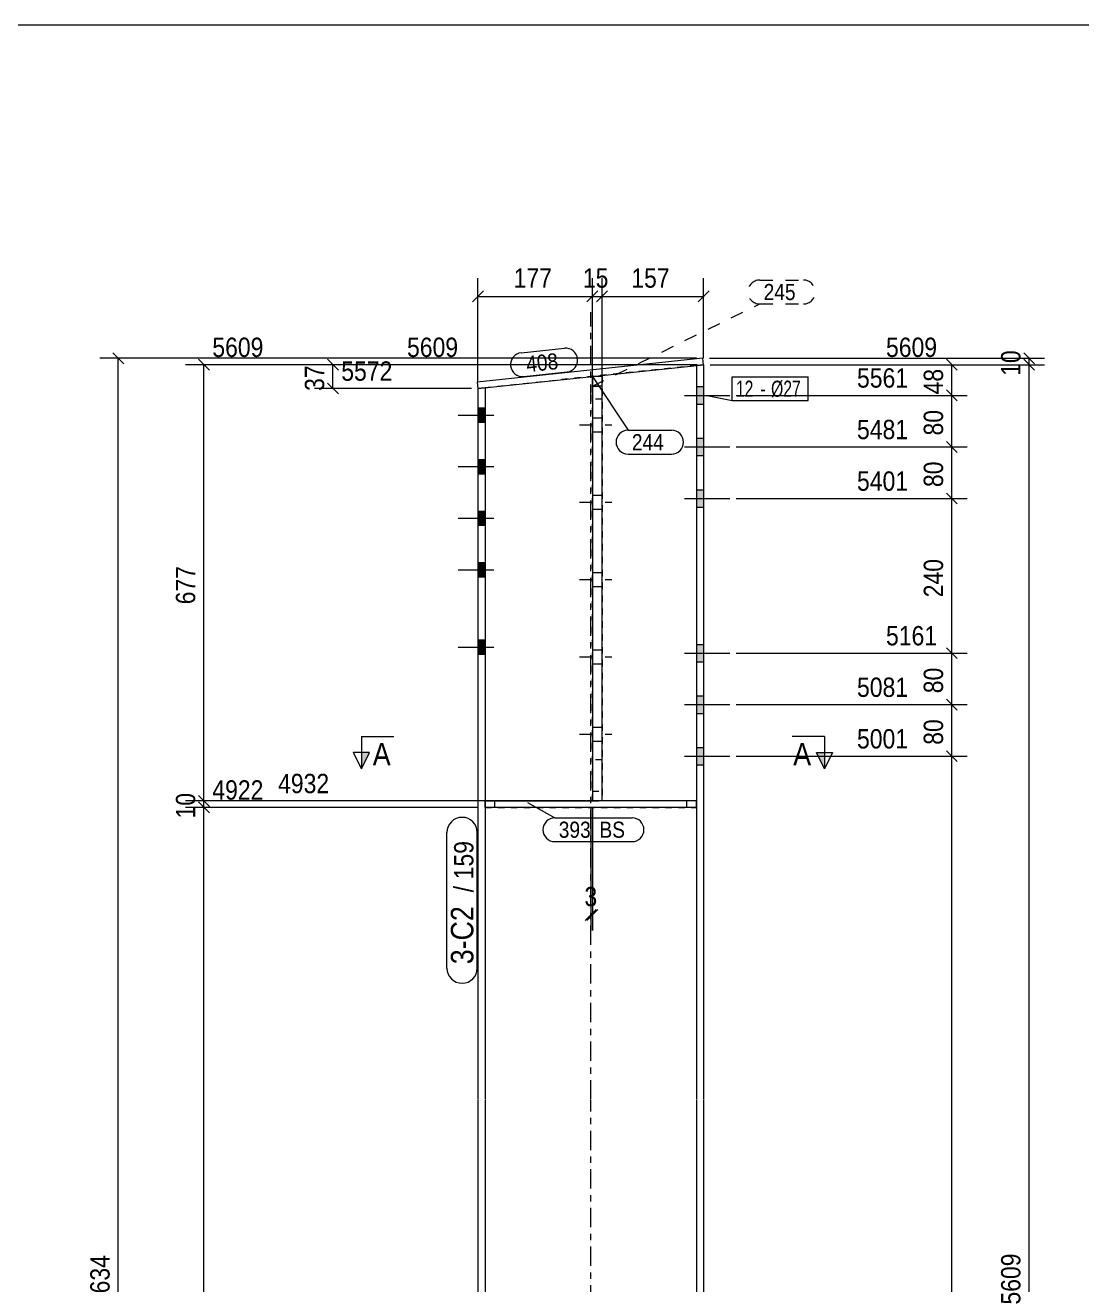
# Model space of a CAD drawing. Header units: millimetres. Extents: x 2 to 579, y 1 to 405.
# Drawn here: x 168.9 to 332.8, y 209.5 to 405 of the extents above; entities that cross this region are included whole.
import ezdxf

# ---------------------------------------------------------------- set-up
doc = ezdxf.new("R2010")
doc.units = ezdxf.units.MM
for name, pattern in [('XKITLINE00', [0]), ('XKITLINE01', [4, 1, -1, 1, -1]), ('XKITLINE02', [4, 2, -2]), ('XKITLINE03', [6, 3, -1, 1, -1])]:
    doc.linetypes.add(name, pattern=pattern)
for name, color, linetype, lineweight in [('Bolt', 3, 'Continuous', 0), ('BoltMark', 7, 'Continuous', 0), ('Dimensions', 7, 'Continuous', 0), ('DrawingSheet', 5, 'Continuous', 0), ('Part', 2, 'Continuous', 0), ('PartMark', 7, 'Continuous', 0), ('Section', 6, 'Continuous', 0)]:
    doc.layers.add(name, color=color, linetype=linetype, lineweight=lineweight)
doc.styles.add('ARIAL', font='ARIAL.TTF')
doc.styles.add('ARIAL_NARROW', font='ARIALN.TTF')

# ---------------------------------------------------------------- blocks, each defined once
blk = doc.blocks.new('*A4')
at = {"layer": 'Bolt'}
for points in [[(274.12, 346.2), (273.02, 346.2), (273.02, 348.9), (274.12, 348.9)], [(274.12, 346.2), (273.02, 346.2), (273.02, 348.9), (274.12, 348.9)], [(274.12, 338.2), (273.02, 338.2), (273.02, 340.9), (274.12, 340.9)], [(274.12, 338.2), (273.02, 338.2), (273.02, 340.9), (274.12, 340.9)], [(274.12, 330.2), (273.02, 330.2), (273.02, 332.9), (274.12, 332.9)], [(274.12, 330.2), (273.02, 330.2), (273.02, 332.9), (274.12, 332.9)], [(274.12, 306.2), (273.02, 306.2), (273.02, 308.9), (274.12, 308.9)], [(274.12, 306.2), (273.02, 306.2), (273.02, 308.9), (274.12, 308.9)], [(274.12, 298.2), (273.02, 298.2), (273.02, 300.9), (274.12, 300.9)], [(274.12, 298.2), (273.02, 298.2), (273.02, 300.9), (274.12, 300.9)], [(274.12, 290.2), (273.02, 290.2), (273.02, 292.9), (274.12, 292.9)], [(274.12, 290.2), (273.02, 290.2), (273.02, 292.9), (274.12, 292.9)]]:
    blk.add_hatch(color=3, dxfattribs=at).paths.add_polyline_path(points, flags=17)
at = {"layer": 'Bolt', "color": 3, "linetype": 'XKITLINE00', "lineweight": 0}
for p, q in [((273.02, 348.9), (274.12, 348.9)), ((273.02, 348.9), (274.12, 348.9)), ((271.17, 347.55), (278.17, 347.55)), ((271.17, 347.55), (278.17, 347.55)), ((273.02, 346.2), (274.12, 346.2)), ((273.02, 346.2), (274.12, 346.2)), ((273.02, 340.9), (274.12, 340.9)), ((273.02, 340.9), (274.12, 340.9)), ((271.17, 339.55), (278.17, 339.55)), ((271.17, 339.55), (278.17, 339.55)), ((273.02, 338.2), (274.12, 338.2)), ((273.02, 338.2), (274.12, 338.2)), ((273.02, 332.9), (274.12, 332.9)), ((273.02, 332.9), (274.12, 332.9)), ((271.17, 331.55), (278.17, 331.55)), ((271.17, 331.55), (278.17, 331.55)), ((273.02, 330.2), (274.12, 330.2)), ((273.02, 330.2), (274.12, 330.2)), ((273.02, 308.9), (274.12, 308.9)), ((273.02, 308.9), (274.12, 308.9)), ((271.17, 307.55), (278.17, 307.55)), ((271.17, 307.55), (278.17, 307.55)), ((273.02, 306.2), (274.12, 306.2)), ((273.02, 306.2), (274.12, 306.2)), ((271.17, 299.55), (278.17, 299.55)), ((271.17, 299.55), (278.17, 299.55)), ((273.02, 300.9), (274.12, 300.9)), ((273.02, 300.9), (274.12, 300.9)), ((273.02, 298.2), (274.12, 298.2)), ((273.02, 298.2), (274.12, 298.2)), ((271.17, 291.55), (278.17, 291.55)), ((271.17, 291.55), (278.17, 291.55)), ((273.02, 292.9), (274.12, 292.9)), ((273.02, 292.9), (274.12, 292.9)), ((273.02, 290.2), (274.12, 290.2)), ((273.02, 290.2), (274.12, 290.2))]:
    blk.add_line(p, q, dxfattribs=at)
blk = doc.blocks.new('*A6')
at = {"layer": 'Bolt'}
for points in [[(240.22, 343.34), (239.12, 343.34), (239.12, 345.54), (240.22, 345.54)], [(240.22, 343.34), (239.12, 343.34), (239.12, 345.54), (240.22, 345.54)], [(240.22, 335.34), (239.12, 335.34), (239.12, 337.54), (240.22, 337.54)], [(240.22, 335.34), (239.12, 335.34), (239.12, 337.54), (240.22, 337.54)], [(240.22, 327.34), (239.12, 327.34), (239.12, 329.54), (240.22, 329.54)], [(240.22, 327.34), (239.12, 327.34), (239.12, 329.54), (240.22, 329.54)], [(240.22, 319.34), (239.12, 319.34), (239.12, 321.54), (240.22, 321.54)], [(240.22, 319.34), (239.12, 319.34), (239.12, 321.54), (240.22, 321.54)], [(240.22, 307.34), (239.12, 307.34), (239.12, 309.54), (240.22, 309.54)], [(240.22, 307.34), (239.12, 307.34), (239.12, 309.54), (240.22, 309.54)]]:
    blk.add_hatch(color=3, dxfattribs=at).paths.add_polyline_path(points, flags=17)
at = {"layer": 'Bolt', "color": 3, "linetype": 'XKITLINE00', "lineweight": 0}
for p, q in [((241.57, 344.44), (236.07, 344.44)), ((241.57, 344.44), (236.07, 344.44)), ((240.22, 345.54), (239.12, 345.54)), ((240.22, 345.54), (239.12, 345.54)), ((240.22, 343.34), (239.12, 343.34)), ((240.22, 343.34), (239.12, 343.34)), ((241.57, 336.44), (236.07, 336.44)), ((241.57, 336.44), (236.07, 336.44)), ((240.22, 337.54), (239.12, 337.54)), ((240.22, 337.54), (239.12, 337.54)), ((240.22, 335.34), (239.12, 335.34)), ((240.22, 335.34), (239.12, 335.34)), ((241.57, 328.44), (236.07, 328.44)), ((241.57, 328.44), (236.07, 328.44)), ((240.22, 329.54), (239.12, 329.54)), ((240.22, 329.54), (239.12, 329.54)), ((240.22, 327.34), (239.12, 327.34)), ((240.22, 327.34), (239.12, 327.34)), ((240.22, 321.54), (239.12, 321.54)), ((240.22, 321.54), (239.12, 321.54)), ((241.57, 320.44), (236.07, 320.44)), ((241.57, 320.44), (236.07, 320.44)), ((240.22, 319.34), (239.12, 319.34)), ((240.22, 319.34), (239.12, 319.34)), ((240.22, 309.54), (239.12, 309.54)), ((240.22, 309.54), (239.12, 309.54)), ((241.57, 308.44), (236.07, 308.44)), ((241.57, 308.44), (236.07, 308.44)), ((240.22, 307.34), (239.12, 307.34)), ((240.22, 307.34), (239.12, 307.34))]:
    blk.add_line(p, q, dxfattribs=at)
blk = doc.blocks.new('*A8')
at = {"layer": 'Bolt', "color": 3, "linetype": 'XKITLINE02', "lineweight": 0}
for p, q in [((256.87, 344.07), (258.37, 344.07)), ((256.87, 344.07), (258.37, 344.07)), ((254.87, 342.97), (259.87, 342.97)), ((254.87, 342.97), (259.87, 342.97)), ((256.87, 341.87), (258.37, 341.87)), ((256.87, 341.87), (258.37, 341.87)), ((254.87, 330.97), (259.87, 330.97)), ((254.87, 330.97), (259.87, 330.97)), ((256.87, 332.07), (258.37, 332.07)), ((256.87, 332.07), (258.37, 332.07)), ((256.87, 329.87), (258.37, 329.87)), ((256.87, 329.87), (258.37, 329.87)), ((254.87, 318.97), (259.87, 318.97)), ((254.87, 318.97), (259.87, 318.97)), ((256.87, 320.07), (258.37, 320.07)), ((256.87, 320.07), (258.37, 320.07)), ((256.87, 317.87), (258.37, 317.87)), ((256.87, 317.87), (258.37, 317.87)), ((254.87, 306.97), (259.87, 306.97)), ((254.87, 306.97), (259.87, 306.97)), ((256.87, 308.07), (258.37, 308.07)), ((256.87, 308.07), (258.37, 308.07)), ((256.87, 305.87), (258.37, 305.87)), ((256.87, 305.87), (258.37, 305.87)), ((256.87, 296.07), (258.37, 296.07)), ((256.87, 296.07), (258.37, 296.07)), ((254.87, 294.97), (259.87, 294.97)), ((254.87, 294.97), (259.87, 294.97)), ((256.87, 293.87), (258.37, 293.87)), ((256.87, 293.87), (258.37, 293.87))]:
    blk.add_line(p, q, dxfattribs=at)
blk = doc.blocks.new('*A9')
at = {"layer": 'Part', "color": 7, "linetype": 'XKITLINE03', "lineweight": 0}
for p, q in [((256.62, 238.25), (256.62, 360.46)), ((256.62, 116.43), (256.62, 238.15))]:
    blk.add_line(p, q, dxfattribs=at)
at = {"layer": 'Part', "color": 7, "linetype": 'XKITLINE01', "lineweight": 0}
blk.add_line((273.02, 352.19), (240.22, 348.73), dxfattribs=at)
at = {"layer": 'Part', "color": 2, "linetype": 'XKITLINE00', "lineweight": 0}
for p, q in [((274.12, 352.31), (273.02, 352.19)), ((273.02, 352.19), (273.02, 238.25)), ((274.12, 352.31), (274.12, 238.25)), ((240.22, 348.73), (239.12, 348.62)), ((239.12, 348.62), (239.12, 238.25)), ((240.22, 348.73), (240.22, 238.25)), ((239.12, 238.15), (239.12, 116.43)), ((240.22, 238.15), (240.22, 116.43)), ((273.02, 238.15), (273.02, 116.43)), ((274.12, 238.15), (274.12, 116.43))]:
    blk.add_line(p, q, dxfattribs=at)
blk = doc.blocks.new('*A10')
at = {"layer": 'Part', "color": 2, "linetype": 'XKITLINE00', "lineweight": 0}
for p, q in [((240.22, 284.61), (256.87, 284.61)), ((273.02, 283.61), (240.22, 283.61)), ((273.02, 284.61), (258.37, 284.61))]:
    blk.add_line(p, q, dxfattribs=at)
at = {"layer": 'Part', "color": 7, "linetype": 'XKITLINE01', "lineweight": 0}
for p, q in [((240.22, 283.61), (240.22, 284.61)), ((241.72, 283.61), (241.72, 284.61)), ((256.87, 284.61), (258.37, 284.61)), ((271.52, 283.61), (271.52, 284.61)), ((273.02, 284.61), (273.02, 283.61))]:
    blk.add_line(p, q, dxfattribs=at)
blk = doc.blocks.new('*A11')
at = {"layer": 'Part', "color": 7, "linetype": 'XKITLINE01', "lineweight": 0}
for p, q in [((273.02, 284.61), (240.22, 284.61)), ((240.22, 283.61), (240.22, 284.61)), ((240.22, 283.61), (273.02, 283.61)), ((241.72, 283.61), (241.72, 284.61)), ((271.52, 283.61), (271.52, 284.61)), ((273.02, 283.61), (273.02, 284.61))]:
    blk.add_line(p, q, dxfattribs=at)
blk = doc.blocks.new('*A12')
at = {"layer": 'Part', "color": 2, "linetype": 'XKITLINE00', "lineweight": 0}
for p, q in [((274.02, 353.3), (239.02, 349.61)), ((239.12, 348.62), (274.12, 352.31)), ((274.12, 352.31), (274.02, 353.3)), ((239.02, 349.61), (239.12, 348.62))]:
    blk.add_line(p, q, dxfattribs=at)
blk = doc.blocks.new('*A14')
at = {"layer": 'Part', "color": 2, "linetype": 'XKITLINE00', "lineweight": 0}
for p, q in [((256.87, 350.49), (256.87, 284.61)), ((258.37, 350.49), (256.87, 350.49)), ((258.37, 284.61), (258.37, 350.49)), ((258.37, 284.61), (256.87, 284.61))]:
    blk.add_line(p, q, dxfattribs=at)
at = {"layer": 'Part', "color": 7, "linetype": 'XKITLINE01', "lineweight": 0}
for p, q in [((256.87, 348.99), (258.37, 348.99)), ((256.87, 286.11), (258.37, 286.11))]:
    blk.add_line(p, q, dxfattribs=at)
blk = doc.blocks.new('*A15')
at = {"layer": 'Part', "color": 7, "linetype": 'XKITLINE01', "lineweight": 0}
for p, q in [((256.87, 284.61), (256.87, 350.49)), ((258.37, 350.49), (256.87, 350.49)), ((258.37, 350.49), (258.37, 284.61)), ((258.37, 348.99), (256.87, 348.99)), ((258.37, 346.97), (256.87, 346.97)), ((258.37, 290.97), (256.87, 290.97)), ((256.87, 286.11), (258.37, 286.11)), ((258.37, 284.61), (256.87, 284.61))]:
    blk.add_line(p, q, dxfattribs=at)
blk = doc.blocks.new('*A33')
at = {"layer": 'DrawingSheet', "color": 5, "linetype": 'XKITLINE00', "lineweight": 0}
blk.add_line((579, 405), (5, 405), dxfattribs=at)
blk = doc.blocks.new('*A41')
at = {"layer": 'Dimensions', "color": 7, "linetype": 'XKITLINE00', "lineweight": 0}
for p, q in [((239.12, 349.62), (239.12, 365.76)), ((256.87, 347.97), (256.87, 365.76)), ((239.97, 363.76), (238.28, 362.06)), ((257.72, 363.76), (256.03, 362.06)), ((239.12, 362.91), (256.87, 362.91))]:
    blk.add_line(p, q, dxfattribs=at)
at = {"layer": 'Dimensions', "color": 3}
for p in [(239.12, 362.91), (256.87, 362.91)]:
    blk.add_point(p, dxfattribs=at)
at = {"layer": 'Dimensions', "color": 3, "style": 'ARIAL', "width": 0.85}
blk.add_text('177', height=3, dxfattribs=at).set_placement((244.66, 364.26))
blk = doc.blocks.new('*A42')
at = {"layer": 'Dimensions', "color": 7, "linetype": 'XKITLINE00', "lineweight": 0}
for p, q in [((256.87, 347.97), (256.87, 365.76)), ((258.37, 347.97), (258.37, 365.76)), ((257.72, 363.76), (256.03, 362.06)), ((259.22, 363.76), (257.53, 362.06)), ((256.87, 362.91), (258.37, 362.91))]:
    blk.add_line(p, q, dxfattribs=at)
at = {"layer": 'Dimensions', "color": 3}
for p in [(256.87, 362.91), (258.37, 362.91)]:
    blk.add_point(p, dxfattribs=at)
at = {"layer": 'Dimensions', "color": 3, "style": 'ARIAL', "width": 0.85}
blk.add_text('15', height=3, dxfattribs=at).set_placement((255.4, 364.26))
blk = doc.blocks.new('*A43')
at = {"layer": 'Dimensions', "color": 7, "linetype": 'XKITLINE00', "lineweight": 0}
for p, q in [((258.37, 347.97), (258.37, 365.76)), ((274.12, 353.31), (274.12, 365.76)), ((259.22, 363.76), (257.53, 362.06)), ((274.97, 363.76), (273.28, 362.06)), ((258.37, 362.91), (274.12, 362.91))]:
    blk.add_line(p, q, dxfattribs=at)
at = {"layer": 'Dimensions', "color": 3}
for p in [(258.37, 362.91), (274.12, 362.91)]:
    blk.add_point(p, dxfattribs=at)
at = {"layer": 'Dimensions', "color": 3, "style": 'ARIAL', "width": 0.85}
blk.add_text('157', height=3, dxfattribs=at).set_placement((262.91, 364.26))
blk = doc.blocks.new('*A44')
at = {"layer": 'Dimensions', "color": 7, "linetype": 'XKITLINE00', "lineweight": 0}
for p, q in [((182.49, 354.15), (184.18, 352.45)), ((273.02, 353.3), (180.49, 353.3)), ((183.34, 67.97), (183.34, 353.3))]:
    blk.add_line(p, q, dxfattribs=at)
at = {"layer": 'Dimensions', "color": 3}
blk.add_point((183.34, 353.3), dxfattribs=at)
at = {"layer": 'Dimensions', "color": 3, "style": 'ARIAL', "width": 0.85}
blk.add_text('5634', height=3, rotation=90.0002, dxfattribs=at).set_placement((181.99, 206.19))
blk = doc.blocks.new('*A46')
at = {"layer": 'Dimensions', "color": 7, "linetype": 'XKITLINE00', "lineweight": 0}
for p, q in [((275.12, 352.31), (327.02, 352.31)), ((323.78, 353.16), (325.47, 351.46)), ((324.62, 69.47), (324.62, 352.31))]:
    blk.add_line(p, q, dxfattribs=at)
at = {"layer": 'Dimensions', "color": 3}
blk.add_point((324.62, 352.31), dxfattribs=at)
at = {"layer": 'Dimensions', "color": 3, "style": 'ARIAL', "width": 0.85}
blk.add_text('5609', height=3, rotation=90.0002, dxfattribs=at).set_placement((323.27, 206.44))
blk = doc.blocks.new('*A47')
at = {"layer": 'Dimensions', "color": 7, "linetype": 'XKITLINE00', "lineweight": 0}
for p, q in [((323.78, 354.15), (325.47, 352.45)), ((275.02, 353.3), (327.02, 353.3)), ((275.12, 352.31), (327.02, 352.31)), ((323.78, 353.16), (325.47, 351.46)), ((324.62, 352.31), (324.62, 353.3))]:
    blk.add_line(p, q, dxfattribs=at)
at = {"layer": 'Dimensions', "color": 3}
for p in [(324.62, 353.3), (324.62, 352.31)]:
    blk.add_point(p, dxfattribs=at)
at = {"layer": 'Dimensions', "color": 3, "style": 'ARIAL', "width": 0.85}
blk.add_text('10', height=3, rotation=90.0002, dxfattribs=at).set_placement((323.27, 350.58))
blk = doc.blocks.new('*A48')
at = {"layer": 'Dimensions', "color": 7, "linetype": 'XKITLINE00', "lineweight": 0}
for p, q in [((239.22, 283.61), (193.77, 283.61)), ((195.78, 284.46), (197.47, 282.76)), ((196.62, 69.47), (196.62, 283.61))]:
    blk.add_line(p, q, dxfattribs=at)
at = {"layer": 'Dimensions', "color": 3}
blk.add_point((196.62, 283.61), dxfattribs=at)
at = {"layer": 'Dimensions', "color": 3, "style": 'ARIAL', "width": 0.85}
blk.add_text('4922', height=3, dxfattribs=at).set_placement((197.92, 284.81))
blk = doc.blocks.new('*A49')
at = {"layer": 'Dimensions', "color": 7, "linetype": 'XKITLINE00', "lineweight": 0}
for p, q in [((195.78, 285.46), (197.47, 283.76)), ((255.87, 284.61), (193.77, 284.61)), ((239.22, 283.61), (193.77, 283.61)), ((195.78, 284.46), (197.47, 282.76)), ((196.62, 283.61), (196.62, 284.61))]:
    blk.add_line(p, q, dxfattribs=at)
at = {"layer": 'Dimensions', "color": 3}
for p in [(196.62, 284.61), (196.62, 283.61)]:
    blk.add_point(p, dxfattribs=at)
at = {"layer": 'Dimensions', "color": 3, "style": 'ARIAL', "width": 0.85}
blk.add_text('4932', height=3, dxfattribs=at).set_placement((208.12, 285.81))
blk.add_text('10', height=3, rotation=90.0002, dxfattribs=at).set_placement((195.27, 281.88))
blk = doc.blocks.new('*A50')
at = {"layer": 'Dimensions', "color": 7, "linetype": 'XKITLINE00', "lineweight": 0}
for p, q in [((273.12, 352.31), (193.77, 352.31)), ((195.78, 353.16), (197.47, 351.46)), ((196.62, 284.61), (196.62, 352.31)), ((195.78, 285.46), (197.47, 283.76)), ((255.87, 284.61), (193.77, 284.61))]:
    blk.add_line(p, q, dxfattribs=at)
at = {"layer": 'Dimensions', "color": 3}
for p in [(196.62, 352.31), (196.62, 284.61)]:
    blk.add_point(p, dxfattribs=at)
at = {"layer": 'Dimensions', "color": 3, "style": 'ARIAL', "width": 0.85}
blk.add_text('5609', height=3, dxfattribs=at).set_placement((197.92, 353.51))
blk.add_text('677', height=3, rotation=90.0002, dxfattribs=at).set_placement((195.27, 315.12))
blk = doc.blocks.new('*A51')
at = {"layer": 'Dimensions', "color": 7, "linetype": 'XKITLINE00', "lineweight": 0}
for p, q in [((279.17, 291.55), (315.02, 291.55)), ((311.78, 292.39), (313.47, 290.7)), ((312.62, 69.47), (312.62, 291.55))]:
    blk.add_line(p, q, dxfattribs=at)
at = {"layer": 'Dimensions', "color": 3}
blk.add_point((312.62, 291.55), dxfattribs=at)
at = {"layer": 'Dimensions', "color": 3, "style": 'ARIAL', "width": 0.85}
blk.add_text('5001', height=3, dxfattribs=at).set_placement((297.92, 292.75))
blk = doc.blocks.new('*A52')
at = {"layer": 'Dimensions', "color": 7, "linetype": 'XKITLINE00', "lineweight": 0}
for p, q in [((279.17, 299.55), (315.02, 299.55)), ((311.78, 300.39), (313.47, 298.7)), ((312.62, 291.55), (312.62, 299.55)), ((279.17, 291.55), (315.02, 291.55)), ((311.78, 292.39), (313.47, 290.7))]:
    blk.add_line(p, q, dxfattribs=at)
at = {"layer": 'Dimensions', "color": 3}
for p in [(312.62, 299.55), (312.62, 291.55)]:
    blk.add_point(p, dxfattribs=at)
at = {"layer": 'Dimensions', "color": 3, "style": 'ARIAL', "width": 0.85}
blk.add_text('5081', height=3, dxfattribs=at).set_placement((297.92, 300.75))
blk.add_text('80', height=3, rotation=90.0002, dxfattribs=at).set_placement((311.27, 293.32))
blk = doc.blocks.new('*A53')
at = {"layer": 'Dimensions', "color": 7, "linetype": 'XKITLINE00', "lineweight": 0}
for p, q in [((279.17, 307.55), (315.02, 307.55)), ((311.78, 308.39), (313.47, 306.7)), ((312.62, 299.55), (312.62, 307.55)), ((279.17, 299.55), (315.02, 299.55)), ((311.78, 300.39), (313.47, 298.7))]:
    blk.add_line(p, q, dxfattribs=at)
at = {"layer": 'Dimensions', "color": 3}
for p in [(312.62, 307.55), (312.62, 299.55)]:
    blk.add_point(p, dxfattribs=at)
at = {"layer": 'Dimensions', "color": 3, "style": 'ARIAL', "width": 0.85}
blk.add_text('5161', height=3, dxfattribs=at).set_placement((302.42, 308.75))
blk.add_text('80', height=3, rotation=90.0002, dxfattribs=at).set_placement((311.27, 301.32))
blk = doc.blocks.new('*A54')
at = {"layer": 'Dimensions', "color": 7, "linetype": 'XKITLINE00', "lineweight": 0}
for p, q in [((311.78, 332.39), (313.47, 330.7)), ((279.17, 331.55), (315.02, 331.55)), ((312.62, 307.55), (312.62, 331.55)), ((279.17, 307.55), (315.02, 307.55)), ((311.78, 308.39), (313.47, 306.7))]:
    blk.add_line(p, q, dxfattribs=at)
at = {"layer": 'Dimensions', "color": 3}
for p in [(312.62, 331.55), (312.62, 307.55)]:
    blk.add_point(p, dxfattribs=at)
at = {"layer": 'Dimensions', "color": 3, "style": 'ARIAL', "width": 0.85}
blk.add_text('5401', height=3, dxfattribs=at).set_placement((297.92, 332.75))
blk.add_text('240', height=3, rotation=90.0002, dxfattribs=at).set_placement((311.27, 316.21))
blk = doc.blocks.new('*A55')
at = {"layer": 'Dimensions', "color": 7, "linetype": 'XKITLINE00', "lineweight": 0}
for p, q in [((311.78, 340.39), (313.47, 338.7)), ((279.17, 339.55), (315.02, 339.55)), ((312.62, 331.55), (312.62, 339.55)), ((311.78, 332.39), (313.47, 330.7)), ((279.17, 331.55), (315.02, 331.55))]:
    blk.add_line(p, q, dxfattribs=at)
at = {"layer": 'Dimensions', "color": 3}
for p in [(312.62, 339.55), (312.62, 331.55)]:
    blk.add_point(p, dxfattribs=at)
at = {"layer": 'Dimensions', "color": 3, "style": 'ARIAL', "width": 0.85}
blk.add_text('5481', height=3, dxfattribs=at).set_placement((297.92, 340.75))
blk.add_text('80', height=3, rotation=90.0002, dxfattribs=at).set_placement((311.27, 333.32))
blk = doc.blocks.new('*A56')
at = {"layer": 'Dimensions', "color": 7, "linetype": 'XKITLINE00', "lineweight": 0}
for p, q in [((311.78, 348.39), (313.47, 346.7)), ((279.17, 347.55), (315.02, 347.55)), ((312.62, 339.55), (312.62, 347.55)), ((311.78, 340.39), (313.47, 338.7)), ((279.17, 339.55), (315.02, 339.55))]:
    blk.add_line(p, q, dxfattribs=at)
at = {"layer": 'Dimensions', "color": 3}
for p in [(312.62, 347.55), (312.62, 339.55)]:
    blk.add_point(p, dxfattribs=at)
at = {"layer": 'Dimensions', "color": 3, "style": 'ARIAL', "width": 0.85}
blk.add_text('5561', height=3, dxfattribs=at).set_placement((297.92, 348.75))
blk.add_text('80', height=3, rotation=90.0002, dxfattribs=at).set_placement((311.27, 341.32))
blk = doc.blocks.new('*A57')
at = {"layer": 'Dimensions', "color": 7, "linetype": 'XKITLINE00', "lineweight": 0}
for p, q in [((275.12, 352.31), (315.02, 352.31)), ((311.78, 353.16), (313.47, 351.46)), ((312.62, 347.55), (312.62, 352.31)), ((311.78, 348.39), (313.47, 346.7)), ((279.17, 347.55), (315.02, 347.55))]:
    blk.add_line(p, q, dxfattribs=at)
at = {"layer": 'Dimensions', "color": 3}
for p in [(312.62, 352.31), (312.62, 347.55)]:
    blk.add_point(p, dxfattribs=at)
at = {"layer": 'Dimensions', "color": 3, "style": 'ARIAL', "width": 0.85}
blk.add_text('5609', height=3, dxfattribs=at).set_placement((302.42, 353.51))
blk.add_text('48', height=3, rotation=90.0002, dxfattribs=at).set_placement((311.27, 347.7))
blk = doc.blocks.new('*A60')
at = {"layer": 'Dimensions', "color": 7, "linetype": 'XKITLINE00', "lineweight": 0}
for p, q in [((256.62, 283.61), (256.62, 264.51)), ((256.87, 283.61), (256.87, 264.51)), ((257.47, 267.76), (255.78, 266.06)), ((257.72, 267.76), (256.03, 266.06)), ((256.62, 266.91), (256.87, 266.91))]:
    blk.add_line(p, q, dxfattribs=at)
at = {"layer": 'Dimensions', "color": 3}
for p in [(256.62, 266.91), (256.87, 266.91)]:
    blk.add_point(p, dxfattribs=at)
at = {"layer": 'Dimensions', "color": 3, "style": 'ARIAL', "width": 0.85}
blk.add_text('3', height=3, dxfattribs=at).set_placement((255.64, 268.26))
blk = doc.blocks.new('*A61')
at = {"layer": 'Dimensions', "color": 7, "linetype": 'XKITLINE00', "lineweight": 0}
for p, q in [((273.12, 352.31), (213.77, 352.31)), ((215.78, 353.16), (217.47, 351.46)), ((216.62, 348.62), (216.62, 352.31)), ((238.12, 348.62), (213.77, 348.62)), ((215.78, 349.46), (217.47, 347.77))]:
    blk.add_line(p, q, dxfattribs=at)
at = {"layer": 'Dimensions', "color": 3}
for p in [(216.62, 352.31), (216.62, 348.62)]:
    blk.add_point(p, dxfattribs=at)
at = {"layer": 'Dimensions', "color": 3, "style": 'ARIAL', "width": 0.85}
for s, p in [('5609', (228.12, 353.51)), ('5572', (217.92, 349.82))]:
    blk.add_text(s, height=3, dxfattribs=at).set_placement(p)
blk.add_text('37', height=3, rotation=90.0002, dxfattribs=at).set_placement((215.27, 348.24))
blk = doc.blocks.new('*A62')
at = {"layer": 'BoltMark', "color": 7, "linetype": 'XKITLINE00', "lineweight": 0}
for p, q in [((278.54, 350.43), (290.35, 350.43)), ((278.54, 346.73), (278.54, 350.43)), ((290.35, 346.73), (290.35, 350.43)), ((274.67, 347.55), (278.54, 346.73)), ((278.54, 346.73), (290.35, 346.73))]:
    blk.add_line(p, q, dxfattribs=at)
at = {"layer": 'BoltMark', "color": 3, "style": 'ARIAL_NARROW', "width": 0.85}
for s, p in [('Ø27', (284.59, 347.33)), ('12', (279.14, 347.33)), ('-', (282.93, 347.33))]:
    blk.add_text(s, height=2.5, dxfattribs=at).set_placement(p)
blk = doc.blocks.new('*A63')
at = {"layer": 'PartMark', "color": 7, "linetype": 'XKITLINE02', "lineweight": 0}
for p, q in [((282.84, 365.44), (289.61, 365.44)), ((256.87, 348.99), (282.84, 361.74)), ((282.84, 361.74), (289.61, 361.74))]:
    blk.add_line(p, q, dxfattribs=at)
for centre, start, end in [((282.84, 363.59), 90, 270), ((289.61, 363.59), 270, 90)]:
    blk.add_arc(centre, 1.85, start, end, dxfattribs=at)
at = {"layer": 'PartMark', "color": 3, "style": 'ARIAL', "width": 0.85}
blk.add_text('245', height=2.5, dxfattribs=at).set_placement((283.44, 362.34))
blk = doc.blocks.new('*A64')
at = {"layer": 'PartMark', "color": 7, "linetype": 'XKITLINE00', "lineweight": 0}
for p, q in [((256.87, 350.49), (262.4, 342.13)), ((262.4, 342.13), (269.16, 342.13)), ((262.4, 338.43), (269.16, 338.43))]:
    blk.add_line(p, q, dxfattribs=at)
for centre, start, end in [((262.4, 340.28), 90, 270), ((269.16, 340.28), 270, 90)]:
    blk.add_arc(centre, 1.85, start, end, dxfattribs=at)
at = {"layer": 'PartMark', "color": 3, "style": 'ARIAL', "width": 0.85}
blk.add_text('244', height=2.5, dxfattribs=at).set_placement((263, 339.03))
blk = doc.blocks.new('*A66')
at = {"layer": 'PartMark', "color": 7, "linetype": 'XKITLINE00', "lineweight": 0}
for p, q in [((245.83, 354.15), (252.56, 354.86)), ((246.22, 350.47), (252.94, 351.18))]:
    blk.add_line(p, q, dxfattribs=at)
for centre, start, end in [((246.03, 352.31), 96.0211, 276.0211), ((252.75, 353.02), 276.0211, 96.0211)]:
    blk.add_arc(centre, 1.85, start, end, dxfattribs=at)
at = {"layer": 'PartMark', "color": 3, "style": 'ARIAL', "width": 0.85}
blk.add_text('408', height=2.5, rotation=6.0218, dxfattribs=at).set_placement((246.75, 351.13))
blk = doc.blocks.new('*A67')
at = {"layer": 'PartMark', "color": 7, "linetype": 'XKITLINE00', "lineweight": 0}
for p, q in [((234.32, 258.66), (234.32, 279.71)), ((239.02, 258.66), (239.02, 279.71))]:
    blk.add_line(p, q, dxfattribs=at)
for centre, start, end in [((236.67, 279.71), 0, 180), ((236.67, 258.66), 180, 0)]:
    blk.add_arc(centre, 2.35, start, end, dxfattribs=at)
at = {"layer": 'PartMark', "color": 3, "style": 'ARIAL', "width": 0.85}
for s, p in [('159', (238.42, 272.44)), ('/', (238.42, 270.42))]:
    blk.add_text(s, height=3, rotation=90.0002, dxfattribs=at).set_placement(p)
at = {"layer": 'PartMark', "color": 1, "style": 'ARIAL', "width": 0.85}
blk.add_text('3-C2', height=3.5, rotation=90.0002, dxfattribs=at).set_placement((238.42, 259.26))
blk = doc.blocks.new('*A68')
at = {"layer": 'PartMark', "color": 7, "linetype": 'XKITLINE00', "lineweight": 0}
for p, q in [((246.81, 284.38), (251.06, 281.99)), ((251.06, 281.99), (263.02, 281.99)), ((251.06, 278.29), (263.02, 278.29))]:
    blk.add_line(p, q, dxfattribs=at)
for centre, start, end in [((251.06, 280.14), 90, 270), ((263.02, 280.14), 270, 90)]:
    blk.add_arc(centre, 1.85, start, end, dxfattribs=at)
at = {"layer": 'PartMark', "color": 3, "style": 'ARIAL', "width": 0.85}
for s, p in [('393', (251.66, 278.89)), ('BS', (257.97, 278.89))]:
    blk.add_text(s, height=2.5, dxfattribs=at).set_placement(p)
blk = doc.blocks.new('*A69')
at = {"layer": 'Section'}
for points in [[(222.31, 292.11), (221.06, 289.61), (221.06, 292.11)], [(292.89, 292.11), (292.89, 289.61), (291.64, 292.11)]]:
    blk.add_hatch(color=3, dxfattribs=at).paths.add_polyline_path(points, flags=17)
at = {"layer": 'Section', "color": 1, "linetype": 'XKITLINE00', "lineweight": 0}
for p, q in [((221.06, 294.61), (226.06, 294.61)), ((221.06, 294.61), (221.06, 289.61)), ((292.89, 294.61), (287.89, 294.61)), ((292.89, 294.61), (292.89, 289.61))]:
    blk.add_line(p, q, dxfattribs=at)
at = {"layer": 'Section', "color": 3, "linetype": 'XKITLINE00', "lineweight": 0}
for p, q in [((221.06, 289.61), (219.81, 292.11)), ((222.31, 292.11), (219.81, 292.11)), ((221.06, 289.61), (222.31, 292.11)), ((291.64, 292.11), (294.14, 292.11)), ((292.89, 289.61), (291.64, 292.11)), ((294.14, 292.11), (292.89, 289.61))]:
    blk.add_line(p, q, dxfattribs=at)
at = {"layer": 'Section', "color": 7, "style": 'ARIAL', "width": 0.85}
for p in [(222.81, 290.11), (288.03, 290.11)]:
    blk.add_text('A', height=3.5, dxfattribs=at).set_placement(p)

msp = doc.modelspace()

# ---------------------------------------------------------------- block references
at = {"lineweight": 0}
for name in ['*A33', '*A41', '*A42', '*A43', '*A63', '*A50', '*A61', '*A57', '*A44', '*A66', '*A47', '*A12', '*A46', '*A14', '*A15', '*A64', '*A62', '*A56', '*A4', '*A6', '*A8', '*A55', '*A54', '*A53', '*A52', '*A51', '*A69', '*A49', '*A48', '*A10', '*A11', '*A68', '*A60', '*A67']:
    msp.add_blockref(name, (0, 0), dxfattribs=at)
at = {"layer": 'Part', "lineweight": 0}
msp.add_blockref('*A9', (0, 0), dxfattribs=at)

doc.saveas('drawing.dxf')
